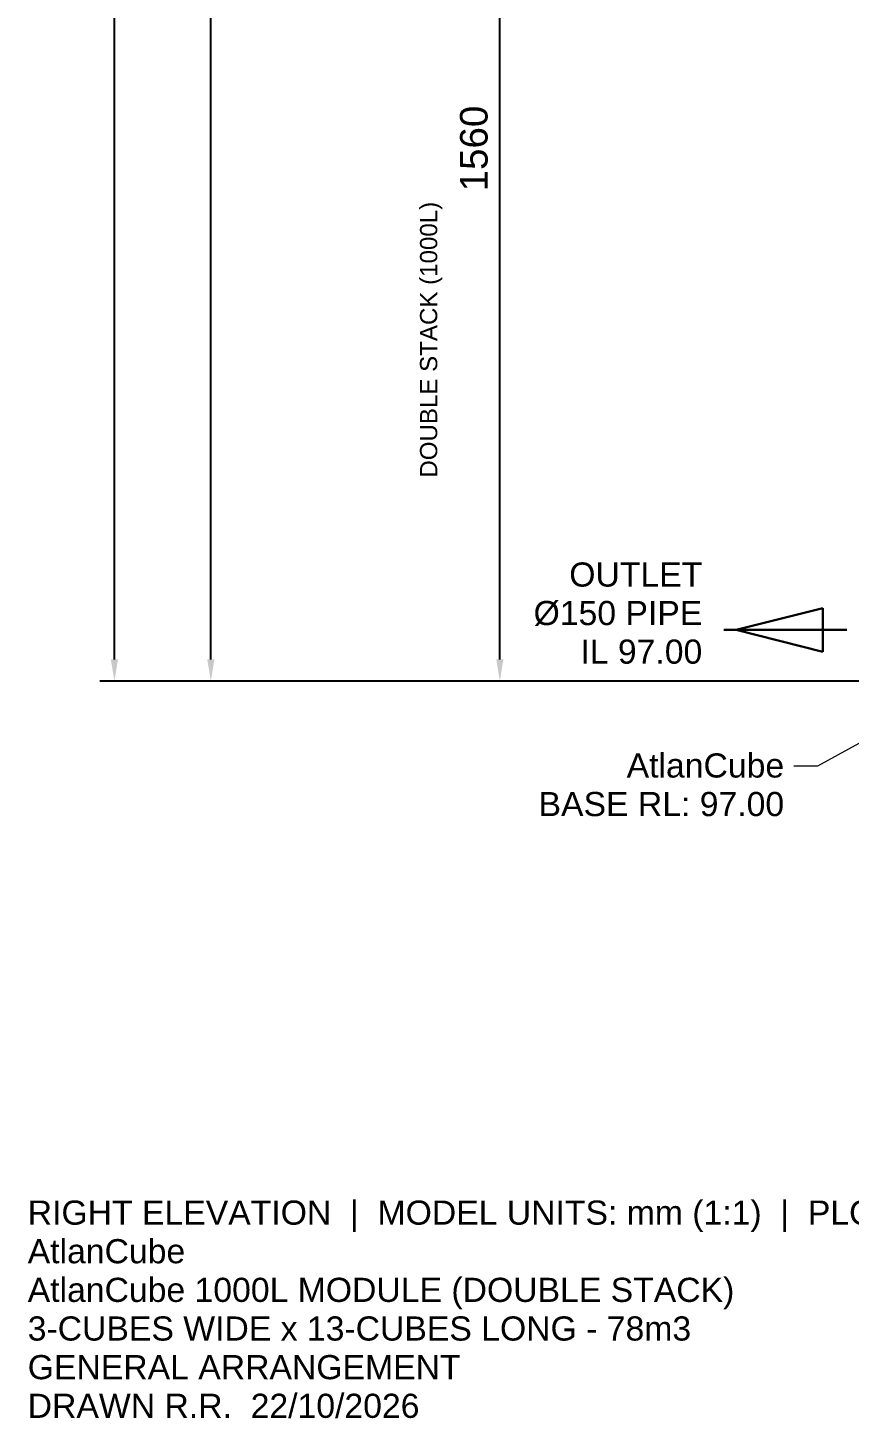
# Model space of a CAD drawing. Header units: millimetres. Extents: x -1348 to 4055, y -1079 to 3281.
# Drawn here: x -1348 to -145, y -1079 to 957 of the extents above; entities that cross this region are included whole.
import ezdxf
from ezdxf.enums import TextEntityAlignment as Align

# ---------------------------------------------------------------- set-up
doc = ezdxf.new("R2010")
doc.units = ezdxf.units.MM
for name, color, linetype in [('ANNOTATIONS', 7, 'Continuous'), ('DIMENSIONS', 7, 'Continuous'), ('FLOW_OUTLET', 5, 'Continuous'), ('LEADERS', 7, 'Continuous'), ('TITLE', 7, 'Continuous')]:
    doc.layers.add(name, color=color, linetype=linetype)
doc.styles.add('ARIAL', font='arial.ttf')
doc.dimstyles.get("Standard").update_dxf_attribs({"dimtxt": 2.5, "dimasz": 2.5, "dimexe": 1.25, "dimexo": 0.625, "dimtad": 1, "dimcen": 2.5, "dimazin": 3, "dimtfac": 1, "dimtmove": 0, "dimatfit": 3})

msp = doc.modelspace()

# ---------------------------------------------------------------- linework, layer by layer
at = {"layer": 'FLOW_OUTLET', "color": 5, "lineweight": 30}
for p, q in [((-183.4, 106.8), (-310.4, 75)), ((-183.4, 43.2), (-183.4, 106.8)), ((-148.2, 75), (-328.1, 75)), ((-183.4, 43.2), (-310.4, 75))]:
    msp.add_line(p, q, dxfattribs=at)
at = {"layer": 'LEADERS', "lineweight": 18}
for p, q in [((-190.5, -124.2), (21.2, -7.1)), ((-225.8, -124.2), (-190.5, -124.2))]:
    msp.add_line(p, q, dxfattribs=at)

# ---------------------------------------------------------------- texts
at = {"layer": 'ANNOTATIONS', "style": 'ARIAL'}
for s, height, p in [('OUTLET', 35.36, (-359.8, 138.5)), ('Ø150 PIPE', 35.36, (-359.8, 82.1)), ('IL 97.00', 35.36, (-359.8, 25.6)), ('AtlanCube', 35.36, (-239.9, -141.1)), ('BASE RL: 97.00', 35.362, (-239.9, -197.6))]:
    msp.add_text(s, height=height, dxfattribs=at).set_placement(p, align=Align.RIGHT)
at = {"layer": 'DIMENSIONS', "style": 'ARIAL'}
msp.add_text('DOUBLE STACK (1000L)', height=25.259, rotation=90, dxfattribs=at).set_placement((-748, 500), align=Align.CENTER)
at = {"layer": 'TITLE', "style": 'ARIAL'}
for s, height, p in [('RIGHT ELEVATION  |  MODEL UNITS: mm (1:1)  |  PLOT 1:20 ON A3', 35.362, (-1347.8, -795.9)), ('AtlanCube', 35.36, (-1347.8, -852.4)), ('AtlanCube 1000L MODULE (DOUBLE STACK)', 35.362, (-1347.8, -909)), ('3-CUBES WIDE x 13-CUBES LONG - 78m3', 35.362, (-1347.8, -965.6)), ('GENERAL ARRANGEMENT', 35.362, (-1347.8, -1022.2)), ('DRAWN R.R.  22/10/2026', 35.362, (-1347.8, -1078.8))]:
    msp.add_text(s, height=height, dxfattribs=at).set_placement(p)

# ---------------------------------------------------------------- dimensions: what is measured, and where the dimension line sits
at = {"layer": 'DIMENSIONS'}
for base, p2 in [((-1220.8, 0), (-63.5, 3000)), ((-1079.6, 0), (-63.5, 3000)), ((-656.3, 0), (-63.5, 1560))]:
    msp.add_linear_dim(base=base, p1=(-63.5, 0), p2=p2, angle=90, dimstyle='Standard', override={"dimtxt": 40.414222, "dimasz": 31.75, "dimexe": 21.166667, "dimexo": 0, "dimgap": 17.638889, "dimtad": 1, "dimtih": 0, "dimtoh": 0, "dimdec": 0, "dimtxsty": 'ARIAL', "dimclrd": 7, "dimclre": 7, "dimclrt": 7}, dxfattribs=at).render()

doc.saveas('drawing.dxf')
